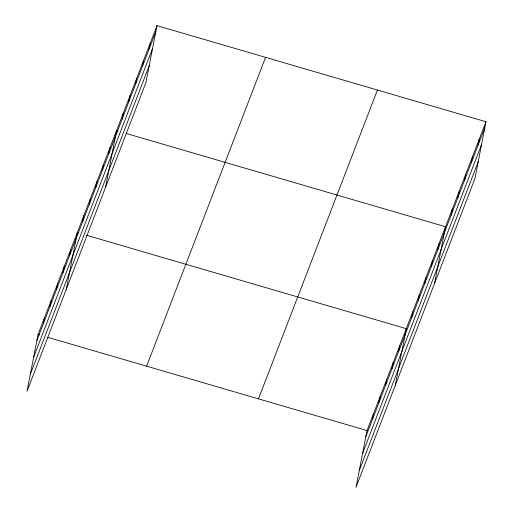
<?xml version="1.0" encoding="UTF-8"?>
<svg xmlns="http://www.w3.org/2000/svg" width="513" height="513" viewBox="0 0 513 513"><rect width="100%" height="100%" fill="white"/><g stroke="black" fill="none" stroke-linecap="round" stroke-linejoin="round"><path stroke-width="0.77" d="M156.997 25.65L38.052 334.476L27.016 391.259L145.961 82.433L156.997 25.65L485.984 121.741L474.948 178.524L356.003 487.35L367.039 430.567L485.984 121.741M43.432 323.472L44.593 317.489M49.973 306.485L51.14 300.509M56.52 289.499L57.68 283.522M63.061 272.512L64.221 266.536M69.601 255.532L70.762 249.549M66.267 289.345L77.303 232.562L78.803 233.005M82.683 221.558L83.85 215.582M89.23 204.572L90.391 198.595M95.771 187.585L96.931 181.608M102.311 170.605L103.472 164.622M108.852 153.618L110.019 147.635M105.524 187.431L116.56 130.648L118.054 131.091M122.139 119.131L123.3 113.149M128.878 101.632L130.039 95.649M135.618 84.132L136.779 78.149M142.357 66.632L143.518 60.649M149.097 49.133L150.258 43.15M372.419 419.563L373.579 413.587M378.96 402.577L380.12 396.6M385.5 385.59L386.661 379.614M392.041 368.61L393.208 362.627M398.582 351.623L399.749 345.64M395.254 385.436L406.29 328.66L86.293 235.191M411.67 317.65L412.83 311.673M418.21 300.663L419.371 294.686M424.751 283.683L425.918 277.7M431.298 266.696L432.459 260.713M437.839 249.709L439 243.733M434.505 283.522L445.54 226.746L126.294 133.495M451.119 215.223L452.28 209.246M457.859 197.723L459.02 191.747M464.598 180.223L465.766 174.24M471.338 162.724L472.505 156.741M478.084 145.224L479.245 139.241M36.891 340.459L155.837 31.626M33.634 357.221L152.579 48.395M30.273 374.496L149.219 65.664M146.615 366.186L265.567 57.36M258.475 398.858L377.421 90.032M365.872 436.55L484.823 127.724M362.614 453.312L481.56 144.486M359.26 470.588L478.206 161.755M38.052 334.476L39.552 334.912M47.786 337.323L367.039 430.567"/></g></svg>
